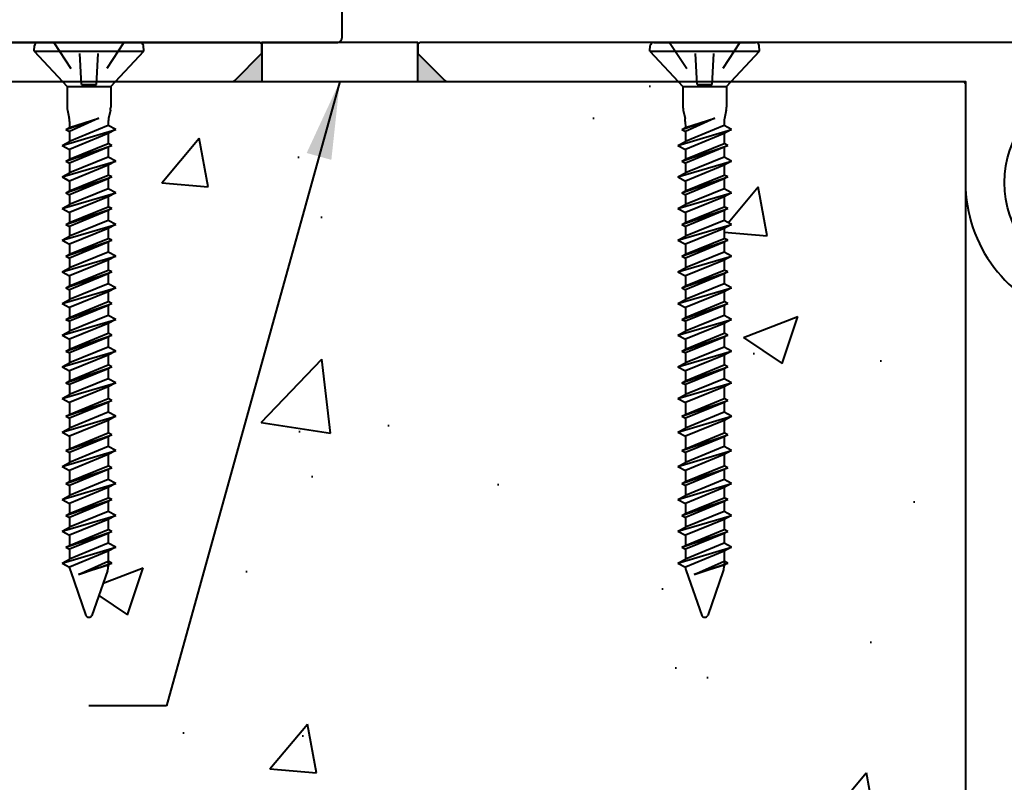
# Model space of a CAD drawing. Header units: inches. Extents: x -2.1 to 58.2, y -1.5 to 11.6.
# Drawn here: x 4.231 to 7.39, y 1.368 to 3.815 of the extents above; entities that cross this region are included whole.
import ezdxf

# ---------------------------------------------------------------- set-up
doc = ezdxf.new("R2010")
doc.units = ezdxf.units.IN
doc.header["$MEASUREMENT"] = 0
doc.linetypes.add('DASHED', pattern=[0.75, 0.5, -0.25])
for name, color, linetype in [('Anchors', 4, 'Continuous'), ('Conditions', 1, 'Continuous'), ('Dimensions', 3, 'Continuous'), ('Metals', 7, 'Continuous'), ('Text', 2, 'Continuous')]:
    doc.layers.add(name, color=color, linetype=linetype)
doc.styles.add('ARIAL', font='arial.ttf')
doc.dimstyles.new('Arial', dxfattribs={"dimscale": 2, "dimtxt": 0.125, "dimasz": 0.125, "dimexe": 0.125, "dimexo": 0.125, "dimgap": 0.125, "dimtad": 0, "dimtih": 1, "dimtoh": 1, "dimdec": 4, "dimzin": 0, "dimdsep": 46, "dimlunit": 4, "dimtxsty": 'ARIAL', "dimcen": 0.125, "dimadec": 0, "dimazin": 0, "dimtfac": 1, "dimtdec": 4, "dimtofl": 0, "dimtmove": 0, "dimatfit": 3, "dimfxl": 0, "dimfrac": 2, "dimtolj": 1, "dimtzin": 0, "dimarcsym": 0})

# ---------------------------------------------------------------- blocks, each defined once
blk = doc.blocks.new('A$C63CB1885')
for p, q in [((-0.1762, 0), (-0.1747, 0.0182)), ((-0.1762, 0), (0.1762, 0)), ((-0.1762, 0), (-0.0698, -0.1125)), ((-0.1634, 0.0285), (0.1634, 0.0285)), ((0.0698, -0.1125), (0.1762, 0)), ((0.1762, 0), (0.1747, 0.0182)), ((-0.0698, -0.1125), (0.0698, -0.1125)), ((-0.0698, -0.1125), (-0.0698, -0.1796)), ((0.0698, -0.1125), (0.0698, -0.1796)), ((-0.0687, -0.1892), (-0.0633, -0.2152)), ((0.0687, -0.1892), (0.0633, -0.2152)), ((-0.0737, -0.2511), (0.0321, -0.2146)), ((-0.0622, -0.2449), (0.0321, -0.2146)), ((0.0321, -0.2146), (-0.0622, -0.2573)), ((-0.0863, -0.3019), (0.0862, -0.2511)), ((-0.0737, -0.2511), (-0.0622, -0.2449)), ((-0.0737, -0.2511), (-0.0622, -0.2573)), ((-0.0623, -0.2248), (-0.0622, -0.2449)), ((0.0622, -0.2382), (-0.0622, -0.289)), ((0.0622, -0.2248), (0.0622, -0.2382)), ((0.0862, -0.2511), (0.0622, -0.264)), ((0.0862, -0.2511), (0.0622, -0.2382)), ((-0.0622, -0.2573), (-0.0622, -0.289)), ((0.0622, -0.264), (-0.0622, -0.3148)), ((0.0622, -0.264), (0.0622, -0.2957)), ((-0.0863, -0.3019), (-0.0622, -0.289)), ((-0.0863, -0.3019), (-0.0622, -0.3148)), ((-0.0737, -0.3527), (0.0737, -0.3019)), ((-0.0622, -0.3465), (0.0622, -0.2957)), ((0.0622, -0.308), (-0.0622, -0.3588)), ((-0.0622, -0.3148), (-0.0622, -0.3465)), ((0.0737, -0.3019), (0.0622, -0.2957)), ((0.0737, -0.3019), (0.0622, -0.308)), ((0.0622, -0.308), (0.0622, -0.3397)), ((-0.0737, -0.3527), (-0.0622, -0.3465)), ((0.0622, -0.3397), (-0.0622, -0.3905)), ((0.0862, -0.3527), (0.0622, -0.3397)), ((-0.0863, -0.4034), (0.0862, -0.3527)), ((-0.0737, -0.3527), (-0.0622, -0.3588)), ((-0.0622, -0.3588), (-0.0622, -0.3905)), ((0.0622, -0.3656), (-0.0622, -0.4164)), ((0.0862, -0.3527), (0.0622, -0.3656)), ((0.0622, -0.3656), (0.0622, -0.3973)), ((-0.0863, -0.4034), (-0.0622, -0.3905)), ((-0.0863, -0.4034), (-0.0622, -0.4164)), ((-0.0737, -0.4542), (0.0737, -0.4034)), ((-0.0622, -0.4481), (0.0622, -0.3973)), ((0.0622, -0.4096), (-0.0622, -0.4604)), ((0.0737, -0.4034), (0.0622, -0.3973)), ((0.0737, -0.4034), (0.0622, -0.4096)), ((0.0622, -0.4096), (0.0622, -0.4413)), ((-0.0622, -0.4164), (-0.0622, -0.4481)), ((0.0622, -0.4413), (-0.0622, -0.4921)), ((0.0862, -0.4542), (0.0622, -0.4413)), ((-0.0863, -0.505), (0.0862, -0.4542)), ((-0.0737, -0.4542), (-0.0622, -0.4481)), ((-0.0737, -0.4542), (-0.0622, -0.4604)), ((-0.0622, -0.4604), (-0.0622, -0.4921)), ((0.0622, -0.4671), (-0.0622, -0.5179)), ((0.0862, -0.4542), (0.0622, -0.4671)), ((0.0622, -0.4671), (0.0622, -0.4988)), ((-0.0863, -0.505), (-0.0622, -0.4921)), ((-0.0863, -0.505), (-0.0622, -0.5179)), ((-0.0737, -0.5558), (0.0737, -0.505)), ((-0.0622, -0.5496), (0.0622, -0.4988)), ((0.0737, -0.505), (0.0622, -0.4988)), ((0.0737, -0.505), (0.0622, -0.5112)), ((0.0622, -0.5112), (-0.0622, -0.5619)), ((-0.0622, -0.5179), (-0.0622, -0.5496)), ((0.0622, -0.5112), (0.0622, -0.5429)), ((-0.0863, -0.6066), (0.0862, -0.5558)), ((-0.0737, -0.5558), (-0.0622, -0.5496)), ((-0.0737, -0.5558), (-0.0622, -0.5619)), ((0.0622, -0.5429), (-0.0622, -0.5936)), ((-0.0622, -0.5619), (-0.0622, -0.5936)), ((0.0862, -0.5558), (0.0622, -0.5687)), ((0.0862, -0.5558), (0.0622, -0.5429)), ((-0.0863, -0.6066), (-0.0622, -0.5936)), ((0.0622, -0.5687), (-0.0622, -0.6195)), ((0.0622, -0.5687), (0.0622, -0.6004)), ((-0.0863, -0.6066), (-0.0622, -0.6195)), ((-0.0737, -0.6573), (0.0737, -0.6066)), ((-0.0622, -0.6512), (0.0622, -0.6004)), ((0.0622, -0.6127), (-0.0622, -0.6635)), ((-0.0622, -0.6195), (-0.0622, -0.6512)), ((0.0737, -0.6066), (0.0622, -0.6004)), ((0.0737, -0.6066), (0.0622, -0.6127)), ((0.0622, -0.6127), (0.0622, -0.6444)), ((-0.0863, -0.7081), (0.0862, -0.6573)), ((-0.0737, -0.6573), (-0.0622, -0.6512)), ((-0.0737, -0.6573), (-0.0622, -0.6635)), ((0.0622, -0.6444), (-0.0622, -0.6952)), ((0.0862, -0.6573), (0.0622, -0.6703)), ((0.0862, -0.6573), (0.0622, -0.6444)), ((-0.0622, -0.6635), (-0.0622, -0.6952)), ((0.0622, -0.6703), (-0.0622, -0.721)), ((0.0622, -0.6703), (0.0622, -0.702)), ((-0.0863, -0.7081), (-0.0622, -0.6952)), ((-0.0863, -0.7081), (-0.0622, -0.721)), ((-0.0737, -0.7589), (0.0737, -0.7081)), ((-0.0622, -0.7527), (0.0622, -0.702)), ((0.0622, -0.7143), (-0.0622, -0.7651)), ((-0.0622, -0.721), (-0.0622, -0.7527)), ((0.0737, -0.7081), (0.0622, -0.702)), ((0.0737, -0.7081), (0.0622, -0.7143)), ((0.0622, -0.7143), (0.0622, -0.746)), ((-0.0737, -0.7589), (-0.0622, -0.7527)), ((0.0622, -0.746), (-0.0622, -0.7968)), ((0.0862, -0.7589), (0.0622, -0.746)), ((-0.0863, -0.8097), (0.0862, -0.7589)), ((-0.0737, -0.7589), (-0.0622, -0.7651)), ((-0.0622, -0.7651), (-0.0622, -0.7967)), ((0.0622, -0.7718), (-0.0622, -0.8226)), ((0.0862, -0.7589), (0.0622, -0.7718)), ((0.0622, -0.7718), (0.0622, -0.8035)), ((-0.0863, -0.8097), (-0.0622, -0.7968)), ((-0.0863, -0.8097), (-0.0622, -0.8226)), ((-0.0737, -0.8605), (0.0737, -0.8097)), ((-0.0622, -0.8543), (0.0622, -0.8035)), ((0.0622, -0.8159), (-0.0622, -0.8666)), ((0.0737, -0.8097), (0.0622, -0.8035)), ((0.0737, -0.8097), (0.0622, -0.8159)), ((0.0622, -0.8159), (0.0622, -0.8475)), ((-0.0622, -0.8226), (-0.0622, -0.8543)), ((0.0622, -0.8475), (-0.0622, -0.8983)), ((0.0862, -0.8605), (0.0622, -0.8475)), ((-0.0863, -0.9112), (0.0862, -0.8605)), ((-0.0737, -0.8605), (-0.0622, -0.8543)), ((-0.0737, -0.8605), (-0.0622, -0.8666)), ((-0.0622, -0.8666), (-0.0622, -0.8983)), ((0.0622, -0.8734), (-0.0622, -0.9242)), ((0.0862, -0.8605), (0.0622, -0.8734)), ((0.0622, -0.8734), (0.0622, -0.9051)), ((-0.0863, -0.9112), (-0.0622, -0.8983)), ((-0.0863, -0.9112), (-0.0622, -0.9242)), ((-0.0737, -0.962), (0.0737, -0.9112)), ((-0.0622, -0.9559), (0.0622, -0.9051)), ((0.0737, -0.9112), (0.0622, -0.9051)), ((0.0737, -0.9112), (0.0622, -0.9174)), ((0.0622, -0.9174), (-0.0622, -0.9682)), ((-0.0622, -0.9242), (-0.0622, -0.9558)), ((0.0622, -0.9174), (0.0622, -0.9491)), ((-0.0863, -1.0128), (0.0862, -0.962)), ((-0.0737, -0.962), (-0.0622, -0.9559)), ((-0.0737, -0.962), (-0.0622, -0.9682)), ((0.0622, -0.9491), (-0.0622, -0.9999)), ((-0.0622, -0.9682), (-0.0622, -0.9999)), ((0.0622, -0.975), (-0.0622, -1.0257)), ((0.0862, -0.962), (0.0622, -0.975)), ((0.0622, -0.975), (0.0622, -1.0066)), ((0.0862, -0.962), (0.0622, -0.9491)), ((-0.0863, -1.0128), (-0.0622, -0.9999)), ((-0.0622, -1.0574), (0.0622, -1.0066)), ((0.0737, -1.0128), (0.0622, -1.0066)), ((-0.0863, -1.0128), (-0.0622, -1.0257)), ((-0.0737, -1.0636), (0.0737, -1.0128)), ((0.0622, -1.019), (-0.0622, -1.0698)), ((-0.0622, -1.0257), (-0.0622, -1.0574)), ((0.0737, -1.0128), (0.0622, -1.019)), ((0.0622, -1.019), (0.0622, -1.0507)), ((-0.0863, -1.1144), (0.0862, -1.0636)), ((-0.0737, -1.0636), (-0.0622, -1.0574)), ((-0.0737, -1.0636), (-0.0622, -1.0698)), ((0.0622, -1.0507), (-0.0622, -1.1015)), ((-0.0622, -1.0697), (-0.0622, -1.1014)), ((0.0862, -1.0636), (0.0622, -1.0765)), ((0.0862, -1.0636), (0.0622, -1.0507)), ((-0.0863, -1.1144), (-0.0622, -1.1015)), ((0.0622, -1.0765), (-0.0622, -1.1273)), ((0.0622, -1.0765), (0.0622, -1.1145)), ((-0.0863, -1.1144), (-0.0622, -1.1273)), ((-0.0737, -1.1715), (0.0737, -1.1207)), ((-0.0622, -1.1653), (0.0622, -1.1145)), ((0.0622, -1.1269), (-0.0622, -1.1776)), ((-0.0622, -1.1273), (-0.0622, -1.1653)), ((0.0737, -1.1207), (0.0622, -1.1145)), ((0.0737, -1.1207), (0.0622, -1.1269)), ((0.0622, -1.1269), (0.0622, -1.1585)), ((-0.0737, -1.1715), (-0.0622, -1.1653)), ((0.0622, -1.1585), (-0.0622, -1.2093)), ((0.0862, -1.1715), (0.0622, -1.1585)), ((-0.0863, -1.2223), (0.0862, -1.1715)), ((-0.0737, -1.1715), (-0.0622, -1.1776)), ((-0.0622, -1.1776), (-0.0622, -1.2093)), ((0.0622, -1.1844), (-0.0622, -1.2352)), ((0.0862, -1.1715), (0.0622, -1.1844)), ((0.0622, -1.1844), (0.0622, -1.2247)), ((-0.0863, -1.2223), (-0.0622, -1.2093)), ((-0.0863, -1.2223), (-0.0622, -1.2352)), ((-0.0737, -1.2816), (0.0737, -1.2308)), ((-0.0622, -1.2754), (0.0622, -1.2247)), ((0.0737, -1.2308), (0.0622, -1.2247)), ((0.0737, -1.2308), (0.0622, -1.237)), ((-0.0622, -1.2352), (-0.0622, -1.2754)), ((0.0622, -1.237), (-0.0622, -1.2878)), ((0.0622, -1.237), (0.0622, -1.2687)), ((-0.0863, -1.3324), (0.0862, -1.2816)), ((-0.0737, -1.2816), (-0.0622, -1.2754)), ((-0.0737, -1.2816), (-0.0622, -1.2878)), ((0.0622, -1.2687), (-0.0622, -1.3195)), ((-0.0622, -1.2877), (-0.0622, -1.3194)), ((0.0622, -1.2945), (-0.0622, -1.3453)), ((0.0862, -1.2816), (0.0622, -1.2945)), ((0.0622, -1.2945), (0.0622, -1.3303)), ((0.0862, -1.2816), (0.0622, -1.2687)), ((-0.0863, -1.3324), (-0.0622, -1.3195)), ((-0.0863, -1.3324), (-0.0622, -1.3453)), ((-0.0737, -1.3872), (0.0737, -1.3365)), ((-0.0622, -1.3811), (0.0622, -1.3303)), ((0.0622, -1.3426), (-0.0622, -1.3934)), ((-0.0622, -1.3453), (-0.0622, -1.381)), ((0.0737, -1.3365), (0.0622, -1.3303)), ((0.0737, -1.3365), (0.0622, -1.3426)), ((0.0622, -1.3426), (0.0622, -1.3743)), ((-0.0863, -1.438), (0.0862, -1.3872)), ((-0.0737, -1.3872), (-0.0622, -1.3811)), ((-0.0737, -1.3872), (-0.0622, -1.3934)), ((0.0622, -1.3743), (-0.0622, -1.4251)), ((0.0862, -1.3872), (0.0622, -1.4002)), ((0.0862, -1.3872), (0.0622, -1.3743)), ((-0.0622, -1.3934), (-0.0622, -1.4251)), ((0.0622, -1.4002), (-0.0622, -1.4509)), ((0.0622, -1.4002), (0.0622, -1.4326)), ((-0.0863, -1.438), (-0.0622, -1.4251)), ((-0.0863, -1.438), (-0.0622, -1.4509)), ((-0.0737, -1.4895), (0.0737, -1.4387)), ((-0.0622, -1.4833), (0.0622, -1.4326)), ((0.0622, -1.4449), (-0.0622, -1.4957)), ((-0.0622, -1.4509), (-0.0622, -1.4833)), ((0.0737, -1.4387), (0.0622, -1.4326)), ((0.0737, -1.4387), (0.0622, -1.4449)), ((0.0622, -1.4449), (0.0622, -1.4766)), ((-0.0737, -1.4895), (-0.0622, -1.4833)), ((0.0622, -1.4766), (-0.0622, -1.5274)), ((0.0862, -1.4895), (0.0622, -1.4766)), ((-0.0863, -1.5403), (0.0862, -1.4895)), ((-0.0737, -1.4895), (-0.0622, -1.4957)), ((-0.0622, -1.4956), (-0.0621, -1.5273)), ((0.0622, -1.5024), (-0.0622, -1.5532)), ((0.0862, -1.4895), (0.0622, -1.5024)), ((0.0622, -1.5024), (0.0622, -1.5348)), ((-0.0863, -1.5403), (-0.0622, -1.5274)), ((-0.0863, -1.5403), (-0.0622, -1.5532)), ((-0.0737, -1.5918), (0.0737, -1.541)), ((-0.0622, -1.5856), (0.0622, -1.5348)), ((0.0622, -1.5471), (-0.0622, -1.5979)), ((0.0737, -1.541), (0.0622, -1.5348)), ((0.0737, -1.541), (0.0622, -1.5471)), ((0.0622, -1.5471), (0.0622, -1.5788)), ((0.0622, -1.5788), (-0.0622, -1.6296)), ((-0.0621, -1.5532), (-0.0621, -1.5856)), ((0.0862, -1.5918), (0.0622, -1.5788)), ((-0.0863, -1.6425), (0.0862, -1.5918)), ((-0.0737, -1.5918), (-0.0622, -1.5856)), ((-0.0737, -1.5918), (-0.0622, -1.5979)), ((0.0622, -1.6047), (-0.0622, -1.6555)), ((-0.0621, -1.5979), (-0.0621, -1.6296)), ((0.0862, -1.5918), (0.0622, -1.6047)), ((0.0622, -1.6047), (0.0622, -1.6522)), ((-0.0863, -1.6425), (-0.0622, -1.6296)), ((-0.0863, -1.6425), (-0.0622, -1.6555)), ((-0.0335, -1.6795), (0.0622, -1.6364)), ((-0.0335, -1.6795), (0.0737, -1.6425)), ((0.0737, -1.6425), (0.0622, -1.6364)), ((0.0737, -1.6425), (0.0622, -1.6487)), ((-0.0596, -1.6676), (-0.0096, -1.8103)), ((0.0622, -1.6487), (-0.0335, -1.6795)), ((0.0596, -1.6676), (0.0096, -1.8103))]:
    blk.add_line(p, q)
at = {"linetype": 'DASHED', "ltscale": 0.025}
for p, q in [((-0.1125, 0.0285), (-0.024, -0.1065)), ((-0.024, -0.1065), (-0.0311, 0.0283)), ((0.024, -0.1065), (0.0311, 0.0285)), ((0.1125, 0.0285), (0.024, -0.1065)), ((-0.024, -0.1065), (0.024, -0.1065))]:
    blk.add_line(p, q, dxfattribs=at)
for centre, radius, start, end in [((-0.1634, 0.0173), 0.0112, 90, 175), ((0.1634, 0.0173), 0.0112, 5, 90), ((-0.0233, -0.1796), 0.0465, 180, 191.9357), ((0.0233, -0.1796), 0.0465, 348.0643, 0), ((-0.1088, -0.2248), 0.0465, 0, 11.9357), ((0.1087, -0.2248), 0.0465, 168.0643, 180), ((-0.0158, -1.6522), 0.0465, 183.9476, 199.3058), ((0.0158, -1.6522), 0.0465, 340.6942, 0), ((0, -1.806), 0.0106, 204.1001, 335.8999)]:
    blk.add_arc(centre, radius, start, end)
blk = doc.blocks.new('TF316134')
blk.add_blockref('A$C63CB1885', (0, -0.0285))
blk = doc.blocks.new('NB703')
at = {"linetype": 'Continuous', "flags": 128}
blk.add_lwpolyline([(1.6079, 0), (2.6859, 0, 0.198912), (2.6929, 0.0029), (2.78, 0.09), (2.78, 0.115, 0.414214), (2.77, 0.125), (1.6801, 0.125, -0.267949)], format="xyb", dxfattribs=at)
blk = doc.blocks.new('*D16')
at = {"layer": 'Defpoints', "color": 0}
for p in [(1.6659, 3.6273), (7.2656, 0), (7.2656, -0.9653)]:
    blk.add_point(p, dxfattribs=at)
at = {"layer": 'Dimensions', "color": 0, "lineweight": -2}
for p, q in [((1.6659, 3.3773), (1.6659, -1.2153)), ((7.2656, -0.25), (7.2656, -1.2153)), ((1.9159, -0.9653), (3.4993, -0.9653)), ((7.0156, -0.9653), (5.4323, -0.9653))]:
    blk.add_line(p, q, dxfattribs=at)
at = {"layer": 'Dimensions', "color": 0}
for points in [[(1.9159, -0.9237), (1.9159, -1.007), (1.6659, -0.9653)], [(7.0156, -0.9237), (7.0156, -1.007), (7.2656, -0.9653)]]:
    blk.add_solid(points, dxfattribs=at)
at = {"layer": 'Dimensions', "color": 0, "insert": (4.4658, -0.9653), "char_height": 0.25, "attachment_point": 5, "style": 'ARIAL'}
blk.add_mtext('\\A1;5 5/8"\\P [142mm]', dxfattribs=at)
blk = doc.blocks.new('PS212A')
at = {"linetype": 'Continuous', "flags": 128}
blk.add_lwpolyline([(0.4499, 0.125), (-1.7472, 0.125, 0.414214), (-1.7572, 0.115), (-1.7572, 0.0941, 0.198912), (-1.7543, 0.0871), (-1.6701, 0.0029, 0.198912), (-1.6631, 0), (-0.01, 0, -0.414214), (0, -0.01), (0, -0.3249, 0.758338), (0.8344, -0.5587, 0.420887), (0.8308, -0.5448), (0.7399, -0.4923, 0.405496), (0.7264, -0.4957, -3.520953), (0.7264, -0.1541, 0.405496), (0.7399, -0.1575), (0.8308, -0.105, 0.420887), (0.8344, -0.0912, 0.261868)], format="xyb", close=True, dxfattribs=at)
blk = doc.blocks.new('NBT123')
blk.add_lwpolyline([(-0.985, 0.61, 0.414214), (-1, 0.625), (-1.8238, 0.625, 0.668179), (-1.8344, 0.5994), (-1.1144, -0.1206, 0.198912), (-1.1038, -0.125), (0, -0.125, 0.414214), (0.015, -0.11), (0.015, -0.015, 0.414214), (0, 0), (-0.97, 0, -0.414214), (-0.985, 0.015)], format="xyb", close=True)

msp = doc.modelspace()

# ---------------------------------------------------------------- hatches: boundary and pattern name
h = msp.add_hatch(color=253)
h.paths.add_polyline_path([(5.00844, 3.70733), (4.92137, 3.62026, -0.1989124), (4.9143, 3.61733), (5.00844, 3.61733)])
h.paths.add_polyline_path([(5.51137, 3.70438, -0.1989124), (5.50844, 3.71145), (5.50844, 3.61733), (5.60257, 3.61733, -0.1989124), (5.5955, 3.62026)])
at = {"layer": 'Conditions'}
h = msp.add_hatch(dxfattribs=at)
h.set_pattern_fill('AR-CONC', color=256, scale=0.25, style=0)
h.paths.add_polyline_path([(7.26564, 3.60733, 0.4142136), (7.25564, 3.61733), (6.514, 3.61733), (6.49885, 3.60133), (6.49885, 3.53423, -0.0521265), (6.49785, 3.52462), (6.49236, 3.49865, 0.0521265), (6.49135, 3.48903), (6.49135, 3.47566), (6.51535, 3.46273), (6.49135, 3.44981), (6.49135, 3.41812), (6.5028, 3.41195), (6.49135, 3.40579), (6.49135, 3.3741), (6.51535, 3.36117), (6.49135, 3.34825), (6.49135, 3.31655), (6.5028, 3.31039), (6.49135, 3.30423), (6.49135, 3.27253), (6.51535, 3.25961), (6.49135, 3.24669), (6.49135, 3.21499), (6.5028, 3.20883), (6.49135, 3.20267), (6.49135, 3.17097), (6.51535, 3.15805), (6.49135, 3.14512), (6.49135, 3.11343), (6.5028, 3.10727), (6.49135, 3.1011), (6.49135, 3.06941), (6.51535, 3.05648), (6.49135, 3.04356), (6.49135, 3.01187), (6.5028, 3.0057), (6.49135, 2.99954), (6.49135, 2.96785), (6.51535, 2.95492), (6.49135, 2.942), (6.49135, 2.9103), (6.5028, 2.90414), (6.49135, 2.89798), (6.49135, 2.86628), (6.51535, 2.85336), (6.49135, 2.84044), (6.49135, 2.80874), (6.5028, 2.80258), (6.49135, 2.79642), (6.49135, 2.76472), (6.51535, 2.7518), (6.49135, 2.73887), (6.49135, 2.70718), (6.5028, 2.70102), (6.49135, 2.69485), (6.49135, 2.66316), (6.51535, 2.65023), (6.49135, 2.63731), (6.49135, 2.5993), (6.5028, 2.59314), (6.49135, 2.58697), (6.49135, 2.55528), (6.51535, 2.54235), (6.49135, 2.52943), (6.49135, 2.48917), (6.5028, 2.48301), (6.49135, 2.47684), (6.49135, 2.44515), (6.51535, 2.43223), (6.49135, 2.4193), (6.49135, 2.38354), (6.5028, 2.37738), (6.49135, 2.37121), (6.49135, 2.33952), (6.51535, 2.32659), (6.49135, 2.31367), (6.49135, 2.28128), (6.5028, 2.27511), (6.49135, 2.26895), (6.49135, 2.23726), (6.51535, 2.22433), (6.49135, 2.21141), (6.49135, 2.17902), (6.5028, 2.17285), (6.49135, 2.16669), (6.49135, 2.135), (6.51535, 2.12207), (6.49135, 2.10915), (6.49135, 2.07745), (6.5028, 2.07129), (6.49135, 2.06513), (6.49135, 2.06161, -0.084437), (6.48874, 2.04624), (6.43933, 1.90519, -0.709275), (6.41946, 1.90352), (6.36947, 2.04624, -0.0665467), (6.36697, 2.05831), (6.34285, 2.07129), (6.36696, 2.08427), (6.36696, 2.11586), (6.35541, 2.12207), (6.36696, 2.12829), (6.36696, 2.16058), (6.34285, 2.17355), (6.36695, 2.18653), (6.36695, 2.21812), (6.35541, 2.22433), (6.36695, 2.23054), (6.36695, 2.26284), (6.34285, 2.27581), (6.36695, 2.28879), (6.36694, 2.32039), (6.35541, 2.32659), (6.36694, 2.3328), (6.36694, 2.36848), (6.34285, 2.38145), (6.36694, 2.39441), (6.36694, 2.42603), (6.35541, 2.43223), (6.36693, 2.43843), (6.36693, 2.47861), (6.34285, 2.49157), (6.36693, 2.50454), (6.36693, 2.53616), (6.35541, 2.54235), (6.36693, 2.54855), (6.36692, 2.5865), (6.34285, 2.59945), (6.36692, 2.61241), (6.36692, 2.64404), (6.35541, 2.65023), (6.36692, 2.65643), (6.36691, 2.68806), (6.34285, 2.70102), (6.36691, 2.71397), (6.36691, 2.74561), (6.35541, 2.7518), (6.36691, 2.75799), (6.36691, 2.78963), (6.34285, 2.80258), (6.36691, 2.81553), (6.3669, 2.84718), (6.35541, 2.85336), (6.3669, 2.85954), (6.3669, 2.8912), (6.34285, 2.90414), (6.3669, 2.91709), (6.36689, 2.94874), (6.35541, 2.95492), (6.36689, 2.9611), (6.36689, 2.99276), (6.34285, 3.0057), (6.36689, 3.01865), (6.36689, 3.05031), (6.35541, 3.05648), (6.36689, 3.06266), (6.36688, 3.09433), (6.34285, 3.10727), (6.36688, 3.1202), (6.36688, 3.15188), (6.35541, 3.15805), (6.36688, 3.16422), (6.36688, 3.1959), (6.34285, 3.20883), (6.36687, 3.22176), (6.36687, 3.25344), (6.35541, 3.25961), (6.36687, 3.26578), (6.36687, 3.29746), (6.34285, 3.31039), (6.36687, 3.32332), (6.36686, 3.35501), (6.35541, 3.36117), (6.36686, 3.36734), (6.36686, 3.39903), (6.34285, 3.41195), (6.36686, 3.42488), (6.36686, 3.45657), (6.35541, 3.46273), (6.36685, 3.4689), (6.36685, 3.48904, 0.0520878), (6.36585, 3.49865), (6.36036, 3.52462, -0.0521265), (6.35935, 3.53423), (6.35935, 3.60133), (6.34421, 3.61733), (4.53837, 3.61733), (4.52323, 3.60133), (4.52323, 3.53423, -0.0521265), (4.52222, 3.52462), (4.51673, 3.49865, 0.0521265), (4.51573, 3.48903), (4.51573, 3.47566), (4.53973, 3.46273), (4.51573, 3.44981), (4.51573, 3.41812), (4.52717, 3.41195), (4.51573, 3.40579), (4.51573, 3.3741), (4.53973, 3.36117), (4.51573, 3.34825), (4.51573, 3.31655), (4.52717, 3.31039), (4.51573, 3.30423), (4.51573, 3.27253), (4.53973, 3.25961), (4.51573, 3.24669), (4.51573, 3.21499), (4.52717, 3.20883), (4.51573, 3.20267), (4.51573, 3.17097), (4.53973, 3.15805), (4.51573, 3.14512), (4.51573, 3.11343), (4.52717, 3.10727), (4.51573, 3.1011), (4.51573, 3.06941), (4.53973, 3.05648), (4.51573, 3.04356), (4.51573, 3.01187), (4.52717, 3.0057), (4.51573, 2.99954), (4.51573, 2.96785), (4.53973, 2.95492), (4.51573, 2.942), (4.51573, 2.9103), (4.52717, 2.90414), (4.51573, 2.89798), (4.51573, 2.86628), (4.53973, 2.85336), (4.51573, 2.84044), (4.51573, 2.80874), (4.52717, 2.80258), (4.51573, 2.79642), (4.51573, 2.76472), (4.53973, 2.7518), (4.51573, 2.73887), (4.51573, 2.70718), (4.52717, 2.70102), (4.51573, 2.69485), (4.51573, 2.66316), (4.53973, 2.65023), (4.51573, 2.63731), (4.51573, 2.5993), (4.52717, 2.59314), (4.51573, 2.58697), (4.51573, 2.55528), (4.53973, 2.54235), (4.51573, 2.52943), (4.51573, 2.48917), (4.52717, 2.48301), (4.51573, 2.47684), (4.51573, 2.44515), (4.53973, 2.43223), (4.51573, 2.4193), (4.51573, 2.38354), (4.52717, 2.37738), (4.51573, 2.37121), (4.51573, 2.33952), (4.53973, 2.32659), (4.51573, 2.31367), (4.51573, 2.28128), (4.52717, 2.27511), (4.51573, 2.26895), (4.51573, 2.23726), (4.53973, 2.22433), (4.51573, 2.21141), (4.51573, 2.17902), (4.52717, 2.17285), (4.51573, 2.16669), (4.51573, 2.135), (4.53973, 2.12207), (4.51573, 2.10915), (4.51573, 2.07745), (4.52717, 2.07129), (4.51573, 2.06513), (4.51573, 2.06161, -0.084437), (4.51311, 2.04624), (4.4637, 1.90519, -0.709275), (4.44384, 1.90352), (4.39384, 2.04624, -0.0665467), (4.39134, 2.05831), (4.36723, 2.07129), (4.39133, 2.08427), (4.39133, 2.11586), (4.37978, 2.12207), (4.39133, 2.12829), (4.39133, 2.16058), (4.36723, 2.17355), (4.39133, 2.18653), (4.39132, 2.21812), (4.37978, 2.22433), (4.39132, 2.23054), (4.39132, 2.26284), (4.36723, 2.27581), (4.39132, 2.28879), (4.39132, 2.32039), (4.37978, 2.32659), (4.39131, 2.3328), (4.39131, 2.36848), (4.36723, 2.38145), (4.39131, 2.39441), (4.39131, 2.42603), (4.37978, 2.43223), (4.39131, 2.43843), (4.3913, 2.47861), (4.36723, 2.49157), (4.3913, 2.50454), (4.3913, 2.53616), (4.37978, 2.54235), (4.3913, 2.54855), (4.3913, 2.5865), (4.36723, 2.59945), (4.39129, 2.61241), (4.39129, 2.64404), (4.37978, 2.65023), (4.39129, 2.65643), (4.39129, 2.68806), (4.36723, 2.70102), (4.39129, 2.71397), (4.39128, 2.74561), (4.37978, 2.7518), (4.39128, 2.75799), (4.39128, 2.78963), (4.36723, 2.80258), (4.39128, 2.81553), (4.39128, 2.84718), (4.37978, 2.85336), (4.39127, 2.85954), (4.39127, 2.8912), (4.36723, 2.90414), (4.39127, 2.91709), (4.39127, 2.94874), (4.37978, 2.95492), (4.39127, 2.9611), (4.39126, 2.99276), (4.36723, 3.0057), (4.39126, 3.01865), (4.39126, 3.05031), (4.37978, 3.05648), (4.39126, 3.06266), (4.39126, 3.09433), (4.36723, 3.10727), (4.39125, 3.1202), (4.39125, 3.15188), (4.37978, 3.15805), (4.39125, 3.16422), (4.39125, 3.1959), (4.36723, 3.20883), (4.39125, 3.22176), (4.39124, 3.25344), (4.37978, 3.25961), (4.39124, 3.26578), (4.39124, 3.29746), (4.36723, 3.31039), (4.39124, 3.32332), (4.39124, 3.35501), (4.37978, 3.36117), (4.39123, 3.36734), (4.39123, 3.39903), (4.36723, 3.41195), (4.39123, 3.42488), (4.39123, 3.45657), (4.37978, 3.46273), (4.39123, 3.4689), (4.39123, 3.48904, 0.0520878), (4.39022, 3.49865), (4.38473, 3.52462, -0.0521265), (4.38373, 3.53423), (4.38373, 3.60133), (4.36858, 3.61733), (2.23399, 3.61733), (2.2292, 3.59465, 0.0521265), (2.22819, 3.58503), (2.22819, 3.57166), (2.25219, 3.55873), (2.22819, 3.54581), (2.22819, 3.51412), (2.23964, 3.50795), (2.22819, 3.50179), (2.22819, 3.4701), (2.25219, 3.45717), (2.22819, 3.44425), (2.22819, 3.41255), (2.23964, 3.40639), (2.22819, 3.40023), (2.22819, 3.36853), (2.25219, 3.35561), (2.22819, 3.34269), (2.22819, 3.31099), (2.23964, 3.30483), (2.22819, 3.29867), (2.22819, 3.26697), (2.25219, 3.25405), (2.22819, 3.24112), (2.22819, 3.20943), (2.23964, 3.20327), (2.22819, 3.1971), (2.22819, 3.16541), (2.25219, 3.15248), (2.22819, 3.13956), (2.22819, 3.10787), (2.23964, 3.1017), (2.22819, 3.09554), (2.22819, 3.06385), (2.25219, 3.05092), (2.22819, 3.038), (2.22819, 3.0063), (2.23964, 3.00014), (2.22819, 2.99398), (2.22819, 2.96228), (2.25219, 2.94936), (2.22819, 2.93644), (2.22819, 2.90474), (2.23964, 2.89858), (2.22819, 2.89242), (2.22819, 2.86072), (2.25219, 2.8478), (2.22819, 2.83487), (2.22819, 2.80318), (2.23964, 2.79702), (2.22819, 2.79085), (2.22819, 2.75916), (2.25219, 2.74623), (2.22819, 2.73331), (2.22819, 2.70943), (2.23964, 2.70327), (2.22819, 2.6971), (2.22819, 2.66541), (2.25219, 2.65248), (2.22819, 2.63956), (2.22819, 2.60787), (2.23964, 2.6017), (2.22819, 2.59554), (2.22819, 2.56385), (2.25219, 2.55092), (2.22819, 2.538), (2.22819, 2.5063), (2.23964, 2.50014), (2.22819, 2.49398), (2.22819, 2.46228), (2.25219, 2.44936), (2.22819, 2.43644), (2.22819, 2.40474), (2.23964, 2.39858), (2.22819, 2.39242), (2.22819, 2.36072), (2.25219, 2.3478), (2.22819, 2.33487), (2.22819, 2.30318), (2.23964, 2.29702), (2.22819, 2.29085), (2.22819, 2.25916), (2.25219, 2.24623), (2.22819, 2.23331), (2.22819, 2.20162), (2.23964, 2.19545), (2.22819, 2.18929), (2.22819, 2.15667, -0.084437), (2.22558, 2.14129), (2.17617, 2.00024, -0.709275), (2.1563, 1.99858), (2.10631, 2.14129, -0.084437), (2.10369, 2.15667), (2.10369, 2.18253), (2.07969, 2.19545), (2.10369, 2.20838), (2.10369, 2.24007), (2.09225, 2.24623), (2.10369, 2.2524), (2.10369, 2.28409), (2.07969, 2.29702), (2.10369, 2.30994), (2.10369, 2.34163), (2.09225, 2.3478), (2.10369, 2.35396), (2.10369, 2.38565), (2.07969, 2.39858), (2.10369, 2.4115), (2.10369, 2.4432), (2.09225, 2.44936), (2.10369, 2.45552), (2.10369, 2.48722), (2.07969, 2.50014), (2.10369, 2.51307), (2.10369, 2.54476), (2.09225, 2.55092), (2.10369, 2.55709), (2.10369, 2.58878), (2.07969, 2.6017), (2.10369, 2.61463), (2.10369, 2.64632), (2.09225, 2.65248), (2.10369, 2.65865), (2.10369, 2.68253), (2.07969, 2.69545), (2.10369, 2.70838), (2.10369, 2.74007), (2.09225, 2.74623), (2.10369, 2.7524), (2.10369, 2.78409), (2.07969, 2.79702), (2.10369, 2.80994), (2.10369, 2.84163), (2.09225, 2.8478), (2.10369, 2.85396), (2.10369, 2.88565), (2.07969, 2.89858), (2.10369, 2.9115), (2.10369, 2.9432), (2.09225, 2.94936), (2.10369, 2.95552), (2.10369, 2.98722), (2.07969, 3.00014), (2.10369, 3.01307), (2.10369, 3.04476), (2.09225, 3.05092), (2.10369, 3.05709), (2.10369, 3.08878), (2.07969, 3.1017), (2.10369, 3.11463), (2.10369, 3.14632), (2.09225, 3.15248), (2.10369, 3.15865), (2.10369, 3.19034), (2.07969, 3.20327), (2.10369, 3.21619), (2.10369, 3.24788), (2.09225, 3.25405), (2.10369, 3.26021), (2.10369, 3.2919), (2.07969, 3.30483), (2.10369, 3.31775), (2.10369, 3.34945), (2.09225, 3.35561), (2.10369, 3.36177), (2.10369, 3.39347), (2.07969, 3.40639), (2.10369, 3.41932), (2.10369, 3.45101), (2.09225, 3.45717), (2.10369, 3.46334), (2.10369, 3.49503), (2.07969, 3.50795), (2.10369, 3.52088), (2.10369, 3.55257), (2.09225, 3.55873), (2.10369, 3.5649), (2.10369, 3.58503, 0.0521265), (2.10269, 3.59465), (2.09789, 3.61733), (1.51594, 3.61733), (1.51594, 4.30483), (-0.08823, 4.30483), (-0.08823, 0), (7.26564, 0)])
h.paths.add_polyline_path([(-1.02144, 1.38447), (0.36499, 1.38447), (0.36499, 2.31895), (-1.02144, 2.31895)], flags=9)
h.paths.add_polyline_path([(2.4485, 0.72344), (4.28104, 0.72344), (4.28104, 2.49834), (2.4485, 2.49834)], flags=24)

# ---------------------------------------------------------------- linework, layer by layer
msp.add_lwpolyline([(5.00844, 3.61733), (5.50844, 3.61733), (5.50844, 3.74233), (5.00844, 3.74233)], close=True)
msp.add_lwpolyline([(1.51594, 3.61733), (1.51594, 3.61733), (7.26564, 3.61733), (7.26564, 0)], dxfattribs=at)

# ---------------------------------------------------------------- block references
at = {"layer": 'Anchors'}
for p in [(4.45348, 3.74233), (6.4291, 3.74233)]:
    msp.add_blockref('TF316134', p, dxfattribs=at)
at = {"layer": 'Metals'}
for name, p in [('NB703', (2.22844, 3.61733)), ('NBT123', (5.25064, 3.86733)), ('PS212A', (7.26564, 3.61733))]:
    msp.add_blockref(name, p, dxfattribs=at)

# ---------------------------------------------------------------- dimensions: what is measured, and where the dimension line sits
at = {"layer": 'Dimensions'}
dim = msp.add_linear_dim(base=(7.26564, -0.96535), p1=(1.66594, 3.62733), p2=(7.26564, 0), dimstyle='Arial', override={"dimpost": '\\X'}, dxfattribs=at)
dim.commit()
dim.dimension.update_dxf_attribs({"geometry": '*D16', "text_midpoint": (4.46579, -0.96535), "dimtype": 160})

# ---------------------------------------------------------------- leaders
at = {"layer": 'Text', "annotation_type": 0, "has_hookline": 1, "hookline_direction": 1, "text_width": 1.68059}
msp.add_leader([(5.25844, 3.61733), (4.70268, 1.61311), (4.45268, 1.61311)], dimstyle='Arial', override={"dimgap": 0.125, "dimtad": 0}, dxfattribs=at)

doc.saveas('drawing.dxf')
